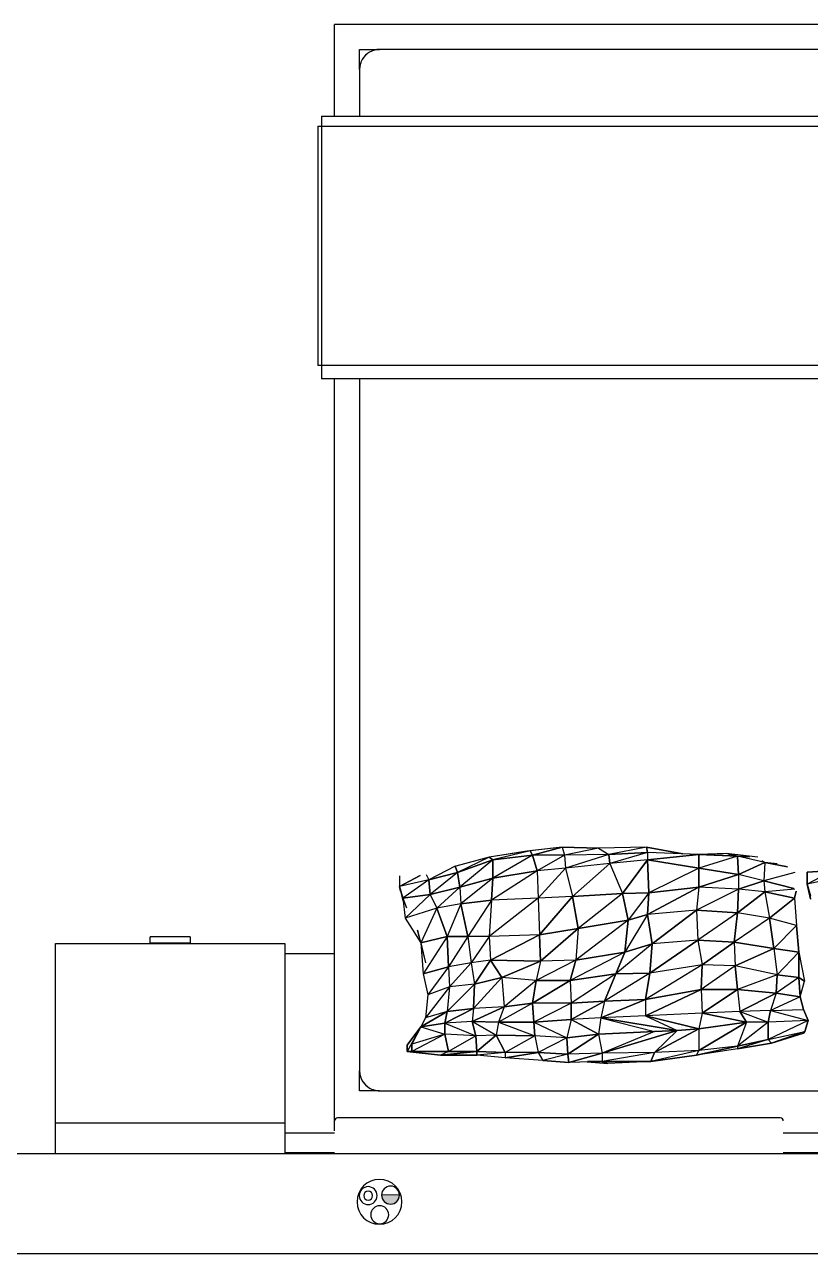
# Model space of a CAD drawing. Header units: metres. Extents: x -658 to -58, y -713 to -118.
# Drawn here: x -108.373 to -106.797, y -207.646 to -205.181 of the extents above; entities that cross this region are included whole.
import ezdxf

# ---------------------------------------------------------------- set-up
doc = ezdxf.new("R2010")
doc.units = ezdxf.units.M
doc.header["$LTSCALE"] = 100
doc.layers.add('plan', color=8, linetype='Continuous')
doc.layers.add('REF-PIPE', color=6, linetype='Continuous')

# ---------------------------------------------------------------- blocks, each defined once
blk = doc.blocks.new('Modern_Bed_13665 - Modern_Bed_13665-V4-الدور الاول')
for p, q in [((-0.05, 0.8183), (0.05, 0.8183)), ((0.95, 0.8183), (1.05, 0.8183)), ((1.05, 0.7583), (1.05, 0.82)), ((1.51, 0.82), (1.51, 0.7583)), ((0.05, 0.7783), (-0.05, 0.7783)), ((1.05, 0.7783), (0.95, 0.7783)), ((0.95, 0.7743), (0.95, -0.7347)), ((0.056, 0.7483), (0.944, 0.7483)), ((1.05, 0.3983), (1.05, 0.7583)), ((1.51, 0.7583), (1.05, 0.7583)), ((1.51, 0.7583), (1.51, 0.3983)), ((0.86, 0.6937), (-0.86, 0.6937)), ((0.86, 0.6937), (0.9, 0.6937)), ((0.9, 0.6937), (0.9, 0.6537)), ((0.9, -0.7347), (0.9, 0.6537)), ((0.1418, 0.604), (0.224, 0.6223)), ((0.224, 0.6223), (0.1418, 0.604)), ((0.1419, 0.6095), (0.224, 0.6223)), ((0.2194, 0.6132), (0.3154, 0.6351)), ((0.2194, 0.6132), (0.224, 0.6223)), ((0.2194, 0.5692), (0.3085, 0.6168)), ((0.2194, 0.6132), (0.3085, 0.6168)), ((0.224, 0.6223), (0.3154, 0.6351)), ((0.2628, 0.5729), (0.4136, 0.6186)), ((0.2628, 0.5729), (0.3085, 0.6168)), ((0.3085, 0.6168), (0.3154, 0.6351)), ((0.3085, 0.6168), (0.4136, 0.6351)), ((0.3085, 0.5747), (0.4136, 0.6186)), ((0.3085, 0.6168), (0.4136, 0.6186)), ((0.3085, 0.5747), (0.4136, 0.6186)), ((0.3154, 0.6351), (0.4022, 0.6387)), ((0.3154, 0.6351), (0.4136, 0.6351)), ((0.4022, 0.6387), (0.4431, 0.6359)), ((0.4136, 0.6351), (0.4022, 0.6387)), ((0.4136, 0.6351), (0.4799, 0.6369)), ((0.4136, 0.6186), (0.4799, 0.6369)), ((0.4799, 0.6369), (0.4136, 0.6186)), ((0.4136, 0.6351), (0.4419, 0.6344)), ((0.4136, 0.6186), (0.4136, 0.6351)), ((0.4136, 0.6186), (0.4821, 0.6204)), ((0.4204, 0.5802), (0.4136, 0.6186)), ((0.4204, 0.5802), (0.4821, 0.6204)), ((0.4821, 0.6204), (0.4204, 0.5802)), ((0.4799, 0.6369), (0.5324, 0.6333)), ((0.4821, 0.6204), (0.4799, 0.6369)), ((0.4821, 0.6204), (0.5324, 0.6333)), ((0.4844, 0.5875), (0.4821, 0.6204)), ((0.4821, 0.6204), (0.5415, 0.6168)), ((0.4844, 0.5875), (0.5415, 0.6168)), ((0.4844, 0.5875), (0.5415, 0.6168)), ((0.5324, 0.6333), (0.6077, 0.6278)), ((0.5415, 0.6168), (0.5324, 0.6333)), ((0.5415, 0.6168), (0.6077, 0.6278)), ((0.6077, 0.6278), (0.5415, 0.6168)), ((0.5483, 0.5838), (0.5415, 0.6168)), ((0.5415, 0.6168), (0.6077, 0.6168)), ((0.5483, 0.5838), (0.6077, 0.6168)), ((0.6077, 0.6278), (0.6648, 0.6223)), ((0.6077, 0.6168), (0.6077, 0.6278)), ((0.6077, 0.6168), (0.6648, 0.6223)), ((0.6077, 0.6168), (0.6648, 0.6223)), ((0.6259, 0.582), (0.6077, 0.6168)), ((0.6077, 0.6168), (0.6648, 0.615)), ((0.6648, 0.6223), (0.7379, 0.6223)), ((0.6648, 0.615), (0.6648, 0.6223)), ((0.6648, 0.615), (0.7379, 0.6223)), ((0.7219, 0.615), (0.7379, 0.6223)), ((0.7379, 0.6223), (0.8042, 0.615)), ((0.007, 0.5747), (0.0733, 0.5985)), ((0.0733, 0.5985), (0.0093, 0.5784)), ((0.0733, 0.5985), (0.1419, 0.6095)), ((0.0801, 0.5912), (0.0733, 0.5985)), ((0.0801, 0.5912), (0.1419, 0.6095)), ((0.0801, 0.5912), (0.1419, 0.6095)), ((0.0801, 0.5564), (0.1418, 0.604)), ((0.0801, 0.5912), (0.1418, 0.604)), ((0.1418, 0.604), (0.0801, 0.5912)), ((0.1235, 0.5564), (0.2194, 0.6132)), ((0.1235, 0.5564), (0.1418, 0.604)), ((0.1418, 0.604), (0.2194, 0.6132)), ((0.1418, 0.604), (0.2194, 0.6132)), ((0.1418, 0.604), (0.1419, 0.6095)), ((0.2194, 0.5692), (0.2194, 0.6132)), ((0.6259, 0.582), (0.6648, 0.615)), ((0.6671, 0.5838), (0.6648, 0.615)), ((0.6648, 0.615), (0.7219, 0.615)), ((0.6671, 0.5838), (0.7219, 0.615)), ((0.7219, 0.615), (0.795, 0.615)), ((0.7287, 0.5802), (0.7219, 0.615)), ((0.7287, 0.5802), (0.795, 0.615)), ((0.7287, 0.5802), (0.795, 0.6003)), ((0.7768, 0.5655), (0.8042, 0.615)), ((0.7768, 0.5655), (0.8042, 0.6021)), ((0.7768, 0.5655), (0.795, 0.6003)), ((0.795, 0.6003), (0.795, 0.615)), ((0.795, 0.615), (0.8042, 0.615)), ((0.8042, 0.615), (0.8042, 0.6021)), ((0.0002, 0.5528), (0.0801, 0.5912)), ((0.0002, 0.5528), (0.007, 0.5747)), ((0.0801, 0.5912), (0.007, 0.5747)), ((0.007, 0.5747), (0.0093, 0.5784)), ((0.0801, 0.5564), (0.0801, 0.5912)), ((0.1235, 0.5564), (0.2194, 0.5692)), ((0.2126, 0.5381), (0.2194, 0.5692)), ((0.2194, 0.5692), (0.2628, 0.5729)), ((0.3267, 0.5436), (0.2194, 0.5692)), ((0.2628, 0.5729), (0.3085, 0.5747)), ((0.3267, 0.5436), (0.2628, 0.5729)), ((0.4159, 0.5472), (0.2628, 0.5729)), ((0.3267, 0.5436), (0.2628, 0.5729)), ((0.3085, 0.5747), (0.4204, 0.5802)), ((0.4204, 0.5802), (0.3085, 0.5747)), ((0.4159, 0.5472), (0.3085, 0.5747)), ((0.4159, 0.5472), (0.3085, 0.5747)), ((0.4159, 0.5472), (0.4204, 0.5802)), ((0.4159, 0.5472), (0.4204, 0.5802)), ((0.4204, 0.5802), (0.4844, 0.5875)), ((0.4844, 0.5875), (0.4204, 0.5802)), ((0.4752, 0.5509), (0.4204, 0.5802)), ((0.4204, 0.5802), (0.4752, 0.5509)), ((0.4752, 0.5509), (0.4844, 0.5875)), ((0.5506, 0.5564), (0.4844, 0.5875)), ((0.4844, 0.5875), (0.5483, 0.5838)), ((0.4844, 0.5875), (0.5483, 0.5838)), ((0.5506, 0.5564), (0.5483, 0.5838)), ((0.6214, 0.5564), (0.5483, 0.5838)), ((0.5483, 0.5838), (0.6259, 0.582)), ((0.6214, 0.5564), (0.6259, 0.582)), ((0.6259, 0.582), (0.6671, 0.5838)), ((0.674, 0.5546), (0.6259, 0.582)), ((0.674, 0.5546), (0.6671, 0.5838)), ((0.7287, 0.5582), (0.6671, 0.5838)), ((0.6671, 0.5838), (0.7287, 0.5802)), ((0.6671, 0.5838), (0.7287, 0.5802)), ((0.7287, 0.5582), (0.7287, 0.5802)), ((0.7768, 0.5655), (0.7287, 0.5802)), ((0.0002, 0.5528), (0.0801, 0.5564)), ((0.0002, 0.5528), (0.0801, 0.5564)), ((0.0093, 0.5308), (0.0002, 0.5528)), ((0.0756, 0.5326), (0.0002, 0.5528)), ((0.0756, 0.5326), (0.0801, 0.5564)), ((0.1372, 0.5345), (0.0801, 0.5564)), ((0.0801, 0.5564), (0.1235, 0.5564)), ((0.1372, 0.5345), (0.1235, 0.5564)), ((0.2126, 0.5381), (0.1235, 0.5564)), ((0.2126, 0.5381), (0.3267, 0.5436)), ((0.2126, 0.5381), (0.3267, 0.5436)), ((0.2148, 0.4905), (0.3267, 0.5436)), ((0.3267, 0.5106), (0.4159, 0.5472)), ((0.3267, 0.5436), (0.4159, 0.5472)), ((0.4159, 0.5472), (0.3267, 0.5106)), ((0.3267, 0.5106), (0.3267, 0.5436)), ((0.3267, 0.5106), (0.3267, 0.5436)), ((0.4089, 0.5143), (0.4752, 0.5509)), ((0.4752, 0.5509), (0.4089, 0.5143)), ((0.4089, 0.5143), (0.4159, 0.5472)), ((0.4089, 0.5143), (0.4159, 0.5472)), ((0.4159, 0.5472), (0.4752, 0.5509)), ((0.4752, 0.518), (0.5506, 0.5564)), ((0.4752, 0.5509), (0.5506, 0.5564)), ((0.4752, 0.518), (0.4752, 0.5509)), ((0.5529, 0.518), (0.5506, 0.5564)), ((0.5506, 0.5564), (0.6214, 0.5564)), ((0.6214, 0.5564), (0.5506, 0.5564)), ((0.5529, 0.518), (0.6214, 0.5564)), ((0.61, 0.5253), (0.6214, 0.5564)), ((0.61, 0.5253), (0.674, 0.5546)), ((0.6214, 0.5564), (0.674, 0.5546)), ((0.6716, 0.5289), (0.7287, 0.5582)), ((0.6716, 0.5289), (0.674, 0.5546)), ((0.674, 0.5546), (0.7287, 0.5582)), ((0.7197, 0.485), (0.7676, 0.5472)), ((0.7242, 0.5345), (0.7768, 0.5655)), ((0.7242, 0.5345), (0.7287, 0.5582)), ((0.7242, 0.5345), (0.7676, 0.5472)), ((0.7287, 0.5582), (0.7768, 0.5655)), ((0.7768, 0.5655), (0.7287, 0.5582)), ((0.763, 0.5015), (0.7676, 0.5472)), ((0.763, 0.5015), (0.7676, 0.5472)), ((0.7676, 0.5472), (0.7768, 0.5655)), ((0.0756, 0.5326), (0.0093, 0.5308)), ((0.0162, 0.5051), (0.0093, 0.5308)), ((0.0162, 0.5051), (0.0756, 0.5326)), ((0.0642, 0.4979), (0.1372, 0.5345)), ((0.0642, 0.4979), (0.0756, 0.5326)), ((0.0756, 0.5326), (0.1372, 0.5345)), ((0.1372, 0.5345), (0.2126, 0.5381)), ((0.1418, 0.4905), (0.1372, 0.5345)), ((0.1418, 0.4905), (0.2126, 0.5381)), ((0.2148, 0.4905), (0.2126, 0.5381)), ((0.2148, 0.4905), (0.2126, 0.5381)), ((0.3861, 0.4594), (0.4752, 0.518)), ((0.4089, 0.5143), (0.4752, 0.518)), ((0.4775, 0.4722), (0.4752, 0.518)), ((0.4752, 0.518), (0.5529, 0.518)), ((0.4752, 0.518), (0.5529, 0.518)), ((0.4775, 0.4722), (0.5529, 0.518)), ((0.546, 0.4722), (0.61, 0.5253)), ((0.546, 0.4722), (0.5529, 0.518)), ((0.5529, 0.518), (0.61, 0.5253)), ((0.61, 0.5253), (0.5529, 0.518)), ((0.61, 0.5253), (0.6716, 0.5289)), ((0.6145, 0.4667), (0.61, 0.5253)), ((0.6145, 0.4667), (0.61, 0.5253)), ((0.6145, 0.4667), (0.6716, 0.5289)), ((0.6694, 0.4796), (0.7242, 0.5345)), ((0.6694, 0.4796), (0.6716, 0.5289)), ((0.6716, 0.5289), (0.7242, 0.5345)), ((0.7197, 0.485), (0.7242, 0.5345)), ((0.0162, 0.5051), (0.0071, 0.474)), ((0.0162, 0.5051), (0.0071, 0.474)), ((0.0185, 0.4667), (0.0162, 0.5051)), ((0.0162, 0.5051), (0.0642, 0.4979)), ((0.0185, 0.4667), (0.0642, 0.4979)), ((0.0619, 0.4613), (0.0642, 0.4979)), ((0.0642, 0.4979), (0.1418, 0.4905)), ((0.2126, 0.4411), (0.3267, 0.5106)), ((0.2126, 0.4411), (0.3267, 0.5106)), ((0.2148, 0.4905), (0.3267, 0.5106)), ((0.3176, 0.4576), (0.4089, 0.5143)), ((0.3176, 0.4576), (0.3267, 0.5106)), ((0.3267, 0.5106), (0.4089, 0.5143)), ((0.3861, 0.4594), (0.4089, 0.5143)), ((0.7197, 0.485), (0.763, 0.5015)), ((0.7197, 0.485), (0.763, 0.5015)), ((0.7219, 0.4448), (0.763, 0.5015)), ((0.7219, 0.4448), (0.763, 0.5015)), ((0.7722, 0.4594), (0.763, 0.5015)), ((0.0185, 0.4155), (0.0071, 0.474)), ((0.0185, 0.4667), (0.0071, 0.474)), ((0.0619, 0.4613), (0.1418, 0.4905)), ((0.1463, 0.443), (0.1418, 0.4905)), ((0.1418, 0.4905), (0.2148, 0.4905)), ((0.1463, 0.443), (0.2148, 0.4905)), ((0.1463, 0.443), (0.2148, 0.4905)), ((0.2126, 0.4411), (0.2148, 0.4905)), ((0.3679, 0.4155), (0.4775, 0.4722)), ((0.3861, 0.4594), (0.4775, 0.4722)), ((0.4661, 0.4319), (0.4775, 0.4722)), ((0.4661, 0.4319), (0.546, 0.4722)), ((0.4775, 0.4722), (0.546, 0.4722)), ((0.5369, 0.4338), (0.546, 0.4722)), ((0.546, 0.4722), (0.6145, 0.4667)), ((0.546, 0.4722), (0.6145, 0.4667)), ((0.6145, 0.4667), (0.6694, 0.4796)), ((0.6374, 0.4319), (0.6694, 0.4796)), ((0.6694, 0.4796), (0.7197, 0.485)), ((0.6762, 0.4374), (0.6694, 0.4796)), ((0.6762, 0.4374), (0.7197, 0.485)), ((0.7219, 0.4448), (0.7197, 0.485)), ((0.0185, 0.4155), (0.0185, 0.4667)), ((0.0185, 0.4667), (0.0619, 0.4613)), ((0.0185, 0.4155), (0.0619, 0.4613)), ((0.0688, 0.4081), (0.0619, 0.4613)), ((0.0619, 0.4613), (0.1463, 0.443)), ((0.2126, 0.4411), (0.3176, 0.4576)), ((0.2217, 0.3916), (0.3176, 0.4576)), ((0.3176, 0.4576), (0.2217, 0.3916)), ((0.3131, 0.399), (0.3861, 0.4594)), ((0.3131, 0.399), (0.3861, 0.4594)), ((0.3131, 0.399), (0.3176, 0.4576)), ((0.3176, 0.4576), (0.3131, 0.399)), ((0.3176, 0.4576), (0.3861, 0.4594)), ((0.3861, 0.4594), (0.3176, 0.4576)), ((0.3679, 0.4155), (0.3861, 0.4594)), ((0.5369, 0.4338), (0.6145, 0.4667)), ((0.6374, 0.4319), (0.6145, 0.4667)), ((0.6762, 0.4374), (0.7219, 0.4448)), ((0.6831, 0.3844), (0.7219, 0.4448)), ((0.6831, 0.3844), (0.7219, 0.4448)), ((0.7219, 0.4448), (0.7722, 0.4594)), ((0.7722, 0.4594), (0.7219, 0.4448)), ((0.7243, 0.3844), (0.7219, 0.4448)), ((0.7243, 0.3844), (0.7722, 0.4594)), ((0.7768, 0.3972), (0.7722, 0.4594)), ((0.0688, 0.4081), (0.1463, 0.443)), ((0.1487, 0.3953), (0.1463, 0.443)), ((0.1463, 0.443), (0.2126, 0.4411)), ((0.1463, 0.443), (0.2126, 0.4411)), ((0.1487, 0.3953), (0.2126, 0.4411)), ((0.2217, 0.3916), (0.2126, 0.4411)), ((0.3611, 0.3514), (0.4661, 0.4319)), ((0.3679, 0.4155), (0.4661, 0.4319)), ((0.4616, 0.3679), (0.5369, 0.4338)), ((0.4616, 0.3679), (0.4661, 0.4319)), ((0.4661, 0.4319), (0.5369, 0.4338)), ((0.5392, 0.3807), (0.5369, 0.4338)), ((0.5369, 0.4338), (0.6374, 0.4319)), ((0.5392, 0.3807), (0.6374, 0.4319)), ((0.6374, 0.4319), (0.6762, 0.4374)), ((0.6397, 0.3844), (0.6374, 0.4319)), ((0.6397, 0.3844), (0.6762, 0.4374)), ((0.6831, 0.3844), (0.6762, 0.4374)), ((0.7768, 0.3972), (0.7677, 0.4374)), ((0.7837, 0.3715), (0.7677, 0.4374)), ((0.0231, 0.3624), (0.0185, 0.4155)), ((0.0185, 0.4155), (0.0688, 0.4081)), ((0.0231, 0.3624), (0.0688, 0.4081)), ((0.0779, 0.3478), (0.0688, 0.4081)), ((0.0688, 0.4081), (0.1487, 0.3953)), ((0.0779, 0.3478), (0.1487, 0.3953)), ((0.1418, 0.3367), (0.1487, 0.3953)), ((0.1487, 0.3953), (0.2217, 0.3916)), ((0.2217, 0.3916), (0.3131, 0.399)), ((0.2217, 0.3916), (0.3131, 0.399)), ((0.224, 0.3313), (0.3131, 0.399)), ((0.3131, 0.399), (0.224, 0.3313)), ((0.3131, 0.399), (0.3679, 0.4155)), ((0.3222, 0.3404), (0.3131, 0.399)), ((0.3222, 0.3404), (0.3679, 0.4155)), ((0.3611, 0.3514), (0.3679, 0.4155)), ((0.7243, 0.3844), (0.7768, 0.3972)), ((0.7768, 0.3972), (0.7243, 0.3844)), ((0.7448, 0.3276), (0.7768, 0.3972)), ((0.7448, 0.3276), (0.7768, 0.3972)), ((0.8087, 0.3478), (0.7768, 0.3972)), ((0.7768, 0.3972), (0.7837, 0.3715)), ((1.05, 0.4183), (0.95, 0.4183)), ((1.51, 0.3983), (1.05, 0.3983)), ((1.24, 0.3969), (1.24, 0.3983)), ((1.24, 0.3877), (1.24, 0.3969)), ((1.32, 0.3969), (1.24, 0.3969)), ((1.32, 0.3983), (1.32, 0.3969)), ((1.32, 0.3969), (1.32, 0.3877)), ((0.1418, 0.3367), (0.2217, 0.3916)), ((0.1418, 0.3367), (0.2217, 0.3916)), ((0.224, 0.3313), (0.2217, 0.3916)), ((0.224, 0.3313), (0.2217, 0.3916)), ((0.4616, 0.3679), (0.5392, 0.3807)), ((0.473, 0.3038), (0.5392, 0.3807)), ((0.5392, 0.3807), (0.6397, 0.3844)), ((0.5415, 0.3075), (0.5392, 0.3807)), ((0.5415, 0.3075), (0.6397, 0.3844)), ((0.6351, 0.3112), (0.6397, 0.3844)), ((0.6351, 0.3112), (0.6831, 0.3844)), ((0.6397, 0.3844), (0.6831, 0.3844)), ((0.6968, 0.3184), (0.6831, 0.3844)), ((0.6831, 0.3844), (0.7243, 0.3844)), ((0.6968, 0.3184), (0.7243, 0.3844)), ((0.7448, 0.3276), (0.7243, 0.3844)), ((1.24, 0.3849), (1.24, 0.3877)), ((1.24, 0.3849), (1.32, 0.3849)), ((1.32, 0.3877), (1.32, 0.3849)), ((0.0277, 0.3075), (0.0231, 0.3624)), ((0.0231, 0.3624), (0.0779, 0.3478)), ((0.0277, 0.3075), (0.0779, 0.3478)), ((0.087, 0.2947), (0.0779, 0.3478)), ((0.0779, 0.3478), (0.1418, 0.3367)), ((0.087, 0.2947), (0.0779, 0.3478)), ((0.0779, 0.3478), (0.1418, 0.3367)), ((0.32, 0.2965), (0.3611, 0.3514)), ((0.3222, 0.3404), (0.3611, 0.3514)), ((0.3611, 0.3514), (0.4616, 0.3679)), ((0.3725, 0.2983), (0.3611, 0.3514)), ((0.3725, 0.2983), (0.4616, 0.3679)), ((0.473, 0.3038), (0.4616, 0.3679)), ((0.7448, 0.3276), (0.8087, 0.3478)), ((0.7448, 0.3276), (0.8087, 0.3478)), ((0.7586, 0.3001), (0.8087, 0.3478)), ((0.8133, 0.3075), (0.8087, 0.3478)), ((0.087, 0.2947), (0.1418, 0.3367)), ((0.1418, 0.3367), (0.087, 0.2947)), ((0.1395, 0.2892), (0.1418, 0.3367)), ((0.1395, 0.2892), (0.224, 0.3313)), ((0.1418, 0.3367), (0.224, 0.3313)), ((0.2194, 0.2855), (0.3222, 0.3404)), ((0.2194, 0.2855), (0.224, 0.3313)), ((0.224, 0.3313), (0.3222, 0.3404)), ((0.32, 0.2965), (0.3222, 0.3404)), ((0.3222, 0.3404), (0.32, 0.2965)), ((0.6968, 0.3184), (0.7448, 0.3276)), ((0.6968, 0.3184), (0.7448, 0.3276)), ((0.6991, 0.2855), (0.7448, 0.3276)), ((0.7586, 0.3001), (0.7448, 0.3276)), ((0.8133, 0.3075), (0.8057, 0.327)), ((0.0022, 0.2792), (-0.0046, 0.3085)), ((-0.0046, 0.3085), (0.0022, 0.2792)), ((0.0022, 0.2792), (-0.0046, 0.303)), ((0.0241, 0.2931), (0.0277, 0.3075)), ((0.0277, 0.3075), (0.087, 0.2947)), ((0.2194, 0.2855), (0.32, 0.2965)), ((0.2195, 0.2471), (0.32, 0.2965)), ((0.32, 0.2965), (0.3725, 0.2983)), ((0.3222, 0.2306), (0.32, 0.2965)), ((0.3222, 0.2306), (0.3725, 0.2983)), ((0.3725, 0.2983), (0.473, 0.3038)), ((0.3976, 0.2379), (0.3725, 0.2983)), ((0.3976, 0.2379), (0.3725, 0.2983)), ((0.3976, 0.2379), (0.473, 0.3038)), ((0.473, 0.3038), (0.5415, 0.3075)), ((0.473, 0.3038), (0.5415, 0.3075)), ((0.4867, 0.2471), (0.473, 0.3038)), ((0.4867, 0.2471), (0.5415, 0.3075)), ((0.5415, 0.3075), (0.6351, 0.3112)), ((0.5438, 0.2526), (0.5415, 0.3075)), ((0.5438, 0.2526), (0.6351, 0.3112)), ((0.6329, 0.2672), (0.6968, 0.3184)), ((0.6329, 0.2672), (0.6351, 0.3112)), ((0.6351, 0.3112), (0.6968, 0.3184)), ((0.6991, 0.2855), (0.6968, 0.3184)), ((0.6991, 0.2855), (0.7586, 0.3001)), ((0.7037, 0.2562), (0.7586, 0.3001)), ((0.7586, 0.3001), (0.8133, 0.3075)), ((0.7608, 0.2709), (0.7586, 0.3001)), ((0.7608, 0.2709), (0.8133, 0.3075)), ((0.7608, 0.2709), (0.8133, 0.3075)), ((0.8133, 0.3075), (0.8133, 0.3093)), ((0.8133, 0.3093), (0.8133, 0.3075)), ((0.8202, 0.2837), (0.8133, 0.3075)), ((0.8202, 0.2837), (0.8134, 0.313)), ((-0.0571, 0.2664), (0.0022, 0.2792)), ((-0.0503, 0.2518), (0.0022, 0.2792)), ((0.0022, 0.2554), (0.0022, 0.2792)), ((0.0265, 0.2895), (0.087, 0.2947)), ((0.0265, 0.2895), (0.087, 0.2947)), ((0.0268, 0.256), (0.0893, 0.2727)), ((0.0289, 0.2877), (0.0893, 0.2727)), ((0.0893, 0.2727), (0.087, 0.2947)), ((0.087, 0.2947), (0.1395, 0.2892)), ((0.0871, 0.2361), (0.0893, 0.2727)), ((0.0893, 0.2727), (0.1395, 0.2892)), ((0.0893, 0.2727), (0.1396, 0.2599)), ((0.1396, 0.2599), (0.1395, 0.2892)), ((0.1395, 0.2892), (0.2194, 0.2855)), ((0.1396, 0.2599), (0.2194, 0.2855)), ((0.2195, 0.2471), (0.2194, 0.2855)), ((0.6329, 0.2306), (0.6991, 0.2855)), ((0.6329, 0.2672), (0.6991, 0.2855)), ((0.7037, 0.2562), (0.6991, 0.2855)), ((0.7608, 0.2709), (0.8202, 0.2837)), ((0.7786, 0.262), (0.8202, 0.2837)), ((0.8202, 0.2837), (0.7786, 0.262)), ((0.8179, 0.2933), (0.8202, 0.2837)), ((0.8202, 0.2628), (0.8202, 0.2837)), ((-0.0503, 0.2518), (0.0022, 0.2554)), ((0.0871, 0.2361), (0.1396, 0.2599)), ((0.1419, 0.2233), (0.1396, 0.2599)), ((0.1396, 0.2599), (0.2195, 0.2471)), ((0.1419, 0.2233), (0.2195, 0.2471)), ((0.2195, 0.2196), (0.2195, 0.2471)), ((0.2195, 0.2471), (0.3222, 0.2306)), ((0.3976, 0.2379), (0.4867, 0.2471)), ((0.4, 0.2196), (0.4867, 0.2471)), ((0.4867, 0.2471), (0.5438, 0.2526)), ((0.489, 0.2214), (0.4867, 0.2471)), ((0.489, 0.2214), (0.5438, 0.2526)), ((0.5438, 0.2526), (0.6329, 0.2672)), ((0.553, 0.2214), (0.5438, 0.2526)), ((0.5438, 0.2526), (0.553, 0.2214)), ((0.553, 0.2214), (0.6329, 0.2672)), ((0.6329, 0.2306), (0.6329, 0.2672)), ((0.6329, 0.2306), (0.7037, 0.2562)), ((0.7037, 0.2562), (0.6329, 0.2306)), ((0.6398, 0.2251), (0.7037, 0.2562)), ((0.6398, 0.2251), (0.7037, 0.2562)), ((0.7037, 0.2562), (0.7608, 0.2709)), ((0.7083, 0.2434), (0.7037, 0.2562)), ((0.7083, 0.2434), (0.7608, 0.2709)), ((0.7083, 0.2434), (0.7608, 0.2709)), ((0.7661, 0.2596), (0.7608, 0.2709)), ((0.0871, 0.2361), (0.0414, 0.2445)), ((0.0623, 0.2388), (0.0871, 0.2361)), ((0.0927, 0.2316), (0.0871, 0.2361)), ((0.0871, 0.2361), (0.1419, 0.2233)), ((0.0927, 0.2316), (0.0871, 0.2361)), ((0.0871, 0.2361), (0.1419, 0.2233)), ((0.1008, 0.2251), (0.1648, 0.2178)), ((0.1177, 0.2244), (0.1419, 0.2233)), ((0.1419, 0.2233), (0.1177, 0.2244)), ((0.1611, 0.2187), (0.1419, 0.2233)), ((0.1419, 0.2233), (0.2195, 0.2196)), ((0.1419, 0.2233), (0.1611, 0.2187)), ((0.2195, 0.2196), (0.3222, 0.2306)), ((0.3222, 0.2306), (0.3976, 0.2379)), ((0.3223, 0.216), (0.3222, 0.2306)), ((0.3223, 0.216), (0.3976, 0.2379)), ((0.4, 0.2196), (0.3976, 0.2379)), ((0.553, 0.2214), (0.6329, 0.2306)), ((0.5575, 0.2123), (0.6329, 0.2306)), ((0.5575, 0.2123), (0.6398, 0.2251)), ((0.5595, 0.2126), (0.6398, 0.2251)), ((0.6398, 0.2251), (0.6329, 0.2306)), ((0.6398, 0.2251), (0.7071, 0.2431)), ((0.1648, 0.2178), (0.2195, 0.2196)), ((0.2195, 0.2196), (0.3223, 0.216)), ((0.2195, 0.2196), (0.3223, 0.216)), ((0.2515, 0.2185), (0.3246, 0.205)), ((0.3246, 0.205), (0.2515, 0.2185)), ((0.3102, 0.2167), (0.3223, 0.216)), ((0.3223, 0.216), (0.4, 0.2196)), ((0.3246, 0.205), (0.3223, 0.216)), ((0.3246, 0.205), (0.4, 0.2196)), ((0.3246, 0.205), (0.4, 0.2196)), ((0.3246, 0.205), (0.4205, 0.2068)), ((0.4, 0.2196), (0.489, 0.2214)), ((0.4205, 0.2068), (0.4, 0.2196)), ((0.4205, 0.2068), (0.489, 0.2214)), ((0.4205, 0.2068), (0.489, 0.2214)), ((0.4205, 0.2068), (0.4936, 0.205)), ((0.4936, 0.205), (0.4205, 0.2068)), ((0.4936, 0.205), (0.489, 0.2214)), ((0.489, 0.2214), (0.553, 0.2214)), ((0.4936, 0.205), (0.489, 0.2214)), ((0.4936, 0.205), (0.553, 0.2214)), ((0.4936, 0.205), (0.5575, 0.2123)), ((0.5575, 0.2123), (0.553, 0.2214)), ((0.553, 0.2214), (0.5575, 0.2123)), ((-0.8839, -0.7347), (0.8771, -0.7347)), ((0.8771, -0.7347), (0.912, -0.7347)), ((0.912, -0.7347), (0.9205, -0.7347)), ((0.9205, -0.7347), (0.9478, -0.7347)), ((0.9478, -0.7347), (0.9565, -0.7347)), ((0.9565, -0.7347), (0.9765, -0.7347)), ((0.9765, -1.2613), (0.9765, -0.7347)), ((-0.8891, -0.7614), (0.884, -0.7614)), ((0.884, -0.7614), (0.9189, -0.7614)), ((0.9189, -0.7614), (0.928, -0.7614)), ((0.928, -0.7614), (0.9553, -0.7614)), ((0.9553, -0.7614), (0.964, -0.7614)), ((0.964, -0.7614), (0.984, -0.7614)), ((0.984, -1.241), (0.984, -0.7614)), ((0.884, -1.241), (-0.8891, -1.241)), ((0.9189, -1.241), (0.884, -1.241)), ((0.928, -1.241), (0.9189, -1.241)), ((0.9553, -1.241), (0.928, -1.241)), ((0.964, -1.241), (0.9553, -1.241)), ((0.984, -1.241), (0.964, -1.241)), ((0.8771, -1.2613), (-0.8839, -1.2613)), ((0.912, -1.2613), (0.8771, -1.2613)), ((0.9, -1.3551), (0.9, -1.2613)), ((0.9205, -1.2613), (0.912, -1.2613)), ((0.9478, -1.2613), (0.9205, -1.2613)), ((0.9565, -1.2613), (0.9478, -1.2613)), ((0.95, -1.2613), (0.95, -1.4451)), ((0.9765, -1.2613), (0.9565, -1.2613)), ((0.9, -1.3551), (0.9, -1.3951)), ((-0.86, -1.3951), (0.86, -1.3951)), ((0.9, -1.3951), (0.86, -1.3951)), ((-0.95, -1.4451), (0.95, -1.4451))]:
    blk.add_line(p, q)
at = {"flags": 128}
for points in [[(0.9, 0.6537), (0.9, 0.6553), (0.8999, 0.6569), (0.8997, 0.6585), (0.8995, 0.66), (0.8992, 0.6616), (0.8989, 0.6632), (0.8984, 0.6647), (0.898, 0.6663), (0.8974, 0.6678), (0.8968, 0.6692), (0.8962, 0.6707), (0.8955, 0.6721), (0.8947, 0.6735), (0.8939, 0.6749), (0.893, 0.6763), (0.8921, 0.6776), (0.8911, 0.6788), (0.8901, 0.68), (0.889, 0.6812), (0.8879, 0.6824), (0.8867, 0.6835), (0.8855, 0.6845), (0.8842, 0.6855), (0.8829, 0.6864), (0.8816, 0.6873), (0.8802, 0.6882), (0.8789, 0.6889), (0.8774, 0.6897), (0.876, 0.6903), (0.8745, 0.691), (0.873, 0.6915), (0.8715, 0.692), (0.8699, 0.6924), (0.8684, 0.6928), (0.8668, 0.6931), (0.8652, 0.6933), (0.8636, 0.6935), (0.862, 0.6936), (0.8604, 0.6937), (0.86, 0.6937)], [(0.3154, 0.6351), (0.224, 0.6223), (0.2194, 0.6132), (0.1235, 0.5564), (0.2126, 0.5381)], [(0.1418, 0.604), (0.1419, 0.6095), (0.224, 0.6223)], [(0.2194, 0.6132), (0.3154, 0.6351), (0.4022, 0.6387)], [(0.2194, 0.6132), (0.3085, 0.6168), (0.4136, 0.6351)], [(0.3085, 0.6168), (0.2194, 0.5692), (0.3267, 0.5436)], [(0.4136, 0.6186), (0.2628, 0.5729), (0.4159, 0.5472)], [(0.3085, 0.5747), (0.2628, 0.5729), (0.3085, 0.6168), (0.4136, 0.6186)], [(0.4136, 0.6351), (0.3154, 0.6351), (0.3085, 0.6168)], [(0.4431, 0.6359), (0.4022, 0.6387), (0.4136, 0.6351)], [(0.4136, 0.6186), (0.4136, 0.6351), (0.4799, 0.6369)], [(0.4204, 0.5802), (0.4136, 0.6186), (0.4821, 0.6204), (0.5324, 0.6333)], [(0.5324, 0.6333), (0.4799, 0.6369), (0.4821, 0.6204)], [(0.5415, 0.6168), (0.4821, 0.6204), (0.4844, 0.5875)], [(0.5415, 0.6168), (0.5324, 0.6333), (0.6077, 0.6278)], [(0.5483, 0.5838), (0.5415, 0.6168), (0.6077, 0.6168)], [(0.5529, 0.518), (0.6214, 0.5564), (0.5483, 0.5838), (0.6077, 0.6168)], [(0.6077, 0.6168), (0.6077, 0.6278), (0.6648, 0.6223)], [(0.8042, 0.615), (0.7379, 0.6223), (0.6648, 0.615), (0.6077, 0.6168), (0.6259, 0.582)], [(0.6648, 0.6223), (0.6648, 0.615), (0.6259, 0.582)], [(0.7219, 0.615), (0.7379, 0.6223), (0.6648, 0.6223)], [(0.1419, 0.6095), (0.0733, 0.5985), (0.0801, 0.5912), (0.007, 0.5747), (0.0002, 0.5528), (0.0801, 0.5912)], [(0.0756, 0.5326), (0.1372, 0.5345), (0.0801, 0.5564), (0.1418, 0.604)], [(0.2126, 0.5381), (0.2194, 0.5692), (0.1235, 0.5564), (0.1418, 0.604)], [(0.2628, 0.5729), (0.2194, 0.5692), (0.2194, 0.6132)], [(0.61, 0.5253), (0.6716, 0.5289), (0.674, 0.5546), (0.7287, 0.5582), (0.6671, 0.5838), (0.7219, 0.615), (0.6648, 0.615), (0.6671, 0.5838)], [(0.795, 0.615), (0.7219, 0.615), (0.7287, 0.5802), (0.795, 0.6003), (0.7768, 0.5655), (0.7242, 0.5345), (0.6716, 0.5289)], [(0.7768, 0.5655), (0.7287, 0.5802), (0.795, 0.615), (0.795, 0.6003)], [(0.8042, 0.6021), (0.7768, 0.5655), (0.8042, 0.615)], [(0.8042, 0.6021), (0.8042, 0.615), (0.795, 0.615)], [(0.0801, 0.5912), (0.0801, 0.5564), (0.1235, 0.5564)], [(0.3267, 0.5436), (0.4159, 0.5472), (0.4752, 0.5509), (0.4844, 0.5875)], [(0.4752, 0.518), (0.5506, 0.5564), (0.4844, 0.5875)], [(0.5483, 0.5838), (0.5506, 0.5564), (0.4752, 0.5509)], [(0.6214, 0.5564), (0.6259, 0.582), (0.5483, 0.5838)], [(0.6259, 0.582), (0.674, 0.5546), (0.61, 0.5253)], [(0.7287, 0.5802), (0.7287, 0.5582), (0.6716, 0.5289), (0.6145, 0.4667)], [(0.6259, 0.582), (0.6671, 0.5838), (0.674, 0.5546), (0.6214, 0.5564)], [(0.0801, 0.5564), (0.0756, 0.5326), (0.0093, 0.5308), (0.0162, 0.5051), (0.0756, 0.5326), (0.0002, 0.5528), (0.0093, 0.5308)], [(0.1235, 0.5564), (0.1372, 0.5345), (0.0642, 0.4979), (0.0162, 0.5051), (0.0185, 0.4667)], [(0.3267, 0.5436), (0.2148, 0.4905), (0.1418, 0.4905), (0.1463, 0.443)], [(0.5506, 0.5564), (0.5529, 0.518), (0.4775, 0.4722), (0.3861, 0.4594)], [(0.4752, 0.5509), (0.4752, 0.518), (0.4089, 0.5143)], [(0.546, 0.4722), (0.61, 0.5253), (0.6214, 0.5564)], [(0.7287, 0.5582), (0.7242, 0.5345), (0.6694, 0.4796), (0.6374, 0.4319)], [(0.6762, 0.4374), (0.7197, 0.485), (0.7676, 0.5472)], [(0.7242, 0.5345), (0.7676, 0.5472), (0.7768, 0.5655)], [(0.0185, 0.4667), (0.0642, 0.4979), (0.0756, 0.5326)], [(0.2126, 0.5381), (0.1418, 0.4905), (0.0642, 0.4979)], [(0.1418, 0.4905), (0.1372, 0.5345), (0.2126, 0.5381)], [(0.3176, 0.4576), (0.4089, 0.5143), (0.3861, 0.4594), (0.4752, 0.518)], [(0.3861, 0.4594), (0.3679, 0.4155), (0.4775, 0.4722), (0.4752, 0.518)], [(0.5529, 0.518), (0.546, 0.4722), (0.4775, 0.4722)], [(0.6716, 0.5289), (0.6694, 0.4796), (0.6145, 0.4667)], [(0.6694, 0.4796), (0.7197, 0.485), (0.7242, 0.5345)], [(0.0642, 0.4979), (0.0619, 0.4613), (0.0185, 0.4667), (0.0185, 0.4155), (0.0619, 0.4613), (0.1418, 0.4905)], [(0.3267, 0.5106), (0.2148, 0.4905), (0.2126, 0.4411)], [(0.4089, 0.5143), (0.3267, 0.5106), (0.3176, 0.4576)], [(0.7243, 0.3844), (0.7722, 0.4594), (0.763, 0.5015)], [(0.0185, 0.4155), (0.0071, 0.474), (0.0185, 0.4667)], [(0.4775, 0.4722), (0.4661, 0.4319), (0.3679, 0.4155), (0.3131, 0.399), (0.3222, 0.3404), (0.2194, 0.2855), (0.1396, 0.2599), (0.0871, 0.2361), (0.0623, 0.2388)], [(0.224, 0.3313), (0.3222, 0.3404), (0.3679, 0.4155), (0.3611, 0.3514), (0.4661, 0.4319), (0.546, 0.4722)], [(0.3725, 0.2983), (0.4616, 0.3679), (0.4661, 0.4319), (0.5369, 0.4338), (0.546, 0.4722)], [(0.6374, 0.4319), (0.6762, 0.4374), (0.6694, 0.4796)], [(0.6762, 0.4374), (0.7219, 0.4448), (0.7197, 0.485)], [(0.0185, 0.4155), (0.0231, 0.3624), (0.0688, 0.4081), (0.0619, 0.4613), (0.1463, 0.443)], [(0.2217, 0.3916), (0.2126, 0.4411), (0.3176, 0.4576)], [(0.6145, 0.4667), (0.5369, 0.4338), (0.4616, 0.3679), (0.3611, 0.3514), (0.3222, 0.3404)], [(0.6145, 0.4667), (0.6374, 0.4319), (0.5369, 0.4338), (0.5392, 0.3807), (0.473, 0.3038), (0.3976, 0.2379)], [(0.7219, 0.4448), (0.7243, 0.3844), (0.6831, 0.3844)], [(0.8133, 0.3075), (0.8087, 0.3478), (0.7768, 0.3972), (0.7722, 0.4594)], [(0.1463, 0.443), (0.0688, 0.4081), (0.0185, 0.4155)], [(0.0231, 0.3624), (0.0779, 0.3478), (0.1487, 0.3953), (0.1463, 0.443)], [(0.2126, 0.4411), (0.1487, 0.3953), (0.0688, 0.4081), (0.0779, 0.3478), (0.0277, 0.3075), (0.0231, 0.3624)], [(0.6374, 0.4319), (0.5392, 0.3807), (0.4616, 0.3679), (0.473, 0.3038), (0.3725, 0.2983), (0.32, 0.2965), (0.3222, 0.2306), (0.2195, 0.2471), (0.2195, 0.2196), (0.1699, 0.2179)], [(0.5415, 0.3075), (0.5392, 0.3807), (0.6397, 0.3844), (0.6762, 0.4374)], [(0.5415, 0.3075), (0.6397, 0.3844), (0.6374, 0.4319)], [(0.6397, 0.3844), (0.6831, 0.3844), (0.6762, 0.4374)], [(0.2217, 0.3916), (0.1487, 0.3953), (0.1418, 0.3367)], [(0.4205, 0.2068), (0.4, 0.2196), (0.489, 0.2214), (0.4867, 0.2471), (0.5438, 0.2526), (0.5415, 0.3075), (0.6351, 0.3112), (0.6397, 0.3844)], [(0.489, 0.2214), (0.553, 0.2214), (0.6329, 0.2672), (0.6968, 0.3184), (0.7243, 0.3844)], [(0.489, 0.2214), (0.5438, 0.2526), (0.6351, 0.3112), (0.6831, 0.3844)], [(0.7243, 0.3844), (0.7448, 0.3276), (0.6991, 0.2855), (0.6329, 0.2672)], [(0.6831, 0.3844), (0.6968, 0.3184), (0.6351, 0.3112)], [(0.32, 0.2965), (0.3611, 0.3514), (0.3725, 0.2983)], [(0.8087, 0.3478), (0.7586, 0.3001), (0.6991, 0.2855), (0.7037, 0.2562)], [(0.0268, 0.256), (0.0893, 0.2727), (0.087, 0.2947), (0.1395, 0.2892), (0.224, 0.3313)], [(0.224, 0.3313), (0.1418, 0.3367), (0.1395, 0.2892), (0.0893, 0.2727), (0.0289, 0.2877)], [(0.1396, 0.2599), (0.1396, 0.2892), (0.2194, 0.2855), (0.224, 0.3313)], [(0.7037, 0.2562), (0.7586, 0.3001), (0.7448, 0.3276)], [(-0.0571, 0.2664), (0.0022, 0.2792), (-0.0046, 0.303)], [(-0.0054, 0.3103), (-0.0046, 0.3085), (-0.0046, 0.303)], [(0.087, 0.2947), (0.0277, 0.3075), (0.0241, 0.2931)], [(0.32, 0.2965), (0.2194, 0.2855), (0.2194, 0.2471), (0.1396, 0.2599), (0.1419, 0.2233)], [(0.3725, 0.2983), (0.3222, 0.2306), (0.2195, 0.2196), (0.1419, 0.2233)], [(0.1419, 0.2233), (0.2195, 0.2471), (0.32, 0.2965)], [(0.3223, 0.216), (0.3976, 0.2379), (0.4867, 0.2471), (0.5415, 0.3075)], [(0.3223, 0.216), (0.3223, 0.2306), (0.3976, 0.2379), (0.4, 0.2196), (0.4867, 0.2471), (0.473, 0.3038)], [(0.6351, 0.3112), (0.6329, 0.2672), (0.5438, 0.2526)], [(0.5575, 0.2123), (0.6329, 0.2306), (0.6991, 0.2855), (0.6968, 0.3184)], [(0.8133, 0.3075), (0.7586, 0.3001), (0.7608, 0.2709)], [(0.7661, 0.2596), (0.7608, 0.2709), (0.8202, 0.2837), (0.8133, 0.3075)], [(0.0022, 0.2554), (-0.0503, 0.2518), (0.0022, 0.2792), (0.0022, 0.2554)], [(0.0414, 0.2445), (0.0871, 0.2361), (0.0893, 0.2727), (0.1396, 0.2599)], [(0.6329, 0.2672), (0.6329, 0.2306), (0.553, 0.2214)], [(0.7608, 0.2709), (0.7037, 0.2562), (0.7083, 0.2434)], [(0.6329, 0.2306), (0.6398, 0.2251), (0.7071, 0.2431)], [(0.4, 0.2196), (0.3223, 0.216), (0.3246, 0.205), (0.4205, 0.2068)], [(0.553, 0.2214), (0.4936, 0.205), (0.553, 0.2118)], [(0.86, -1.3951), (0.8616, -1.395), (0.8632, -1.3949), (0.8648, -1.3948), (0.8664, -1.3945), (0.8679, -1.3943), (0.8695, -1.3939), (0.8711, -1.3935), (0.8726, -1.393), (0.8741, -1.3925), (0.8756, -1.3919), (0.877, -1.3912), (0.8785, -1.3905), (0.8799, -1.3898), (0.8812, -1.3889), (0.8826, -1.3881), (0.8839, -1.3871), (0.8852, -1.3862), (0.8864, -1.3851), (0.8876, -1.384), (0.8887, -1.3829), (0.8898, -1.3818), (0.8908, -1.3805), (0.8918, -1.3793), (0.8928, -1.378), (0.8937, -1.3767), (0.8945, -1.3753), (0.8953, -1.3739), (0.896, -1.3725), (0.8967, -1.371), (0.8973, -1.3695), (0.8978, -1.368), (0.8983, -1.3665), (0.8987, -1.365), (0.8991, -1.3634), (0.8994, -1.3619), (0.8997, -1.3603), (0.8998, -1.3587), (0.8999, -1.3571), (0.9, -1.3555), (0.9, -1.3551)]]:
    blk.add_lwpolyline(points, dxfattribs=at)
blk.add_lwpolyline([(0.0733, 0.5985), (0.0093, 0.5784), (0.007, 0.5747)], close=True, dxfattribs=at)
for centre, radius, start, end in [((0.056, 0.7543), 0.006, 180, 270), ((0.944, 0.7543), 0.006, 270, 360), ((0.86, 0.6537), 0.04, 75, 90), ((0.86, 0.6537), 0.04, 0, 60), ((0.86, -1.3551), 0.04, 345, 0), ((0.86, -1.3551), 0.04, 270, 330)]:
    blk.add_arc(centre, radius, start, end)
blk = doc.blocks.new('A$Cb06f5615')
at = {"layer": 'plan'}
for p, q in [((-35.1035, 3.8095), (-39.6035, 3.8095)), ((-39.8035, 3.6095), (-34.3035, 3.6095))]:
    blk.add_line(p, q, dxfattribs=at)
at = {"layer": 'plan', "rotation": 180}
blk.add_blockref('Modern_Bed_13665 - Modern_Bed_13665-V4-الدور الاول', (-37.3535, 4.6295), dxfattribs=at)
blk = doc.blocks.new('RP')
at = {"layer": 'REF-PIPE'}
blk.add_hatch(color=256, dxfattribs=at).paths.add_polyline_path([(0.35, -1.09, -1), (3.35, -1.15)])
blk.add_line((3.35, -1.15), (0.35, -1.09), dxfattribs=at)
for centre, radius in [((0, 0), 3.75), ((0.04, 2.16), 1.5), ((-1.89, -1.04), 1.5), ((1.85, -1.12), 1.5), ((-1.89, -1.04), 0.75)]:
    blk.add_circle(centre, radius, dxfattribs=at)

msp = doc.modelspace()

# ---------------------------------------------------------------- block references
at = {"layer": 'plan'}
msp.add_blockref('A$Cb06f5615', (-69.4477, -211.2557), dxfattribs=at)
at = {"layer": 'REF-PIPE', "ltscale": 3, "xscale": -0.012, "yscale": 0.012, "zscale": 0.012, "rotation": 180}
msp.add_blockref('RP', (-107.6613, -207.5427), dxfattribs=at)

doc.saveas('drawing.dxf')
